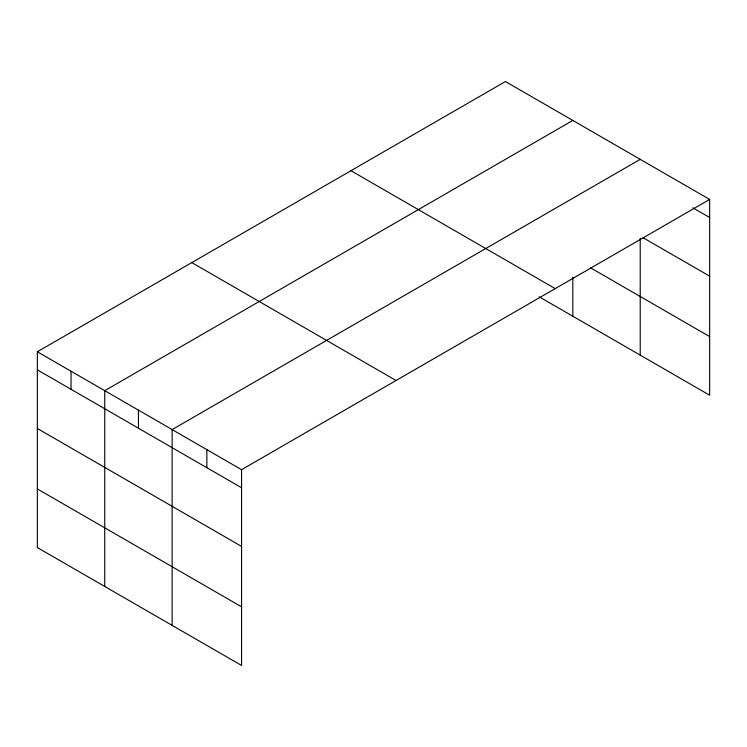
<?xml version="1.0" encoding="UTF-8"?>
<svg xmlns="http://www.w3.org/2000/svg" width="747" height="747" viewBox="0 0 747 747"><rect width="100%" height="100%" fill="white"/><g stroke="black" fill="none" stroke-linecap="round" stroke-linejoin="round"><path stroke-width="1.12" d="M37.35 351.772L241.57 469.686L241.57 665.465L37.35 547.56L37.35 351.772L505.43 81.535L709.65 199.44L709.65 395.228L539.129 296.774M572.818 120.444L104.739 390.681L104.739 586.47M640.216 159.354L172.137 429.59L172.137 625.379M241.57 469.686L709.65 199.44M692.786 207.778L709.65 217.517M643.186 237.789L709.65 276.157M590.662 267.884L709.65 336.58M350.959 170.708L555.18 288.622M191.82 262.599L396.041 380.503M37.35 369.849L241.57 487.763M37.35 428.498L241.57 546.402M37.35 488.921L241.57 606.825M640.216 238.396L640.216 355.133M572.818 277.128L572.818 316.224M206.854 449.638L206.854 467.715M138.438 410.14L138.438 428.218M71.049 371.231L71.049 389.308"/></g></svg>
